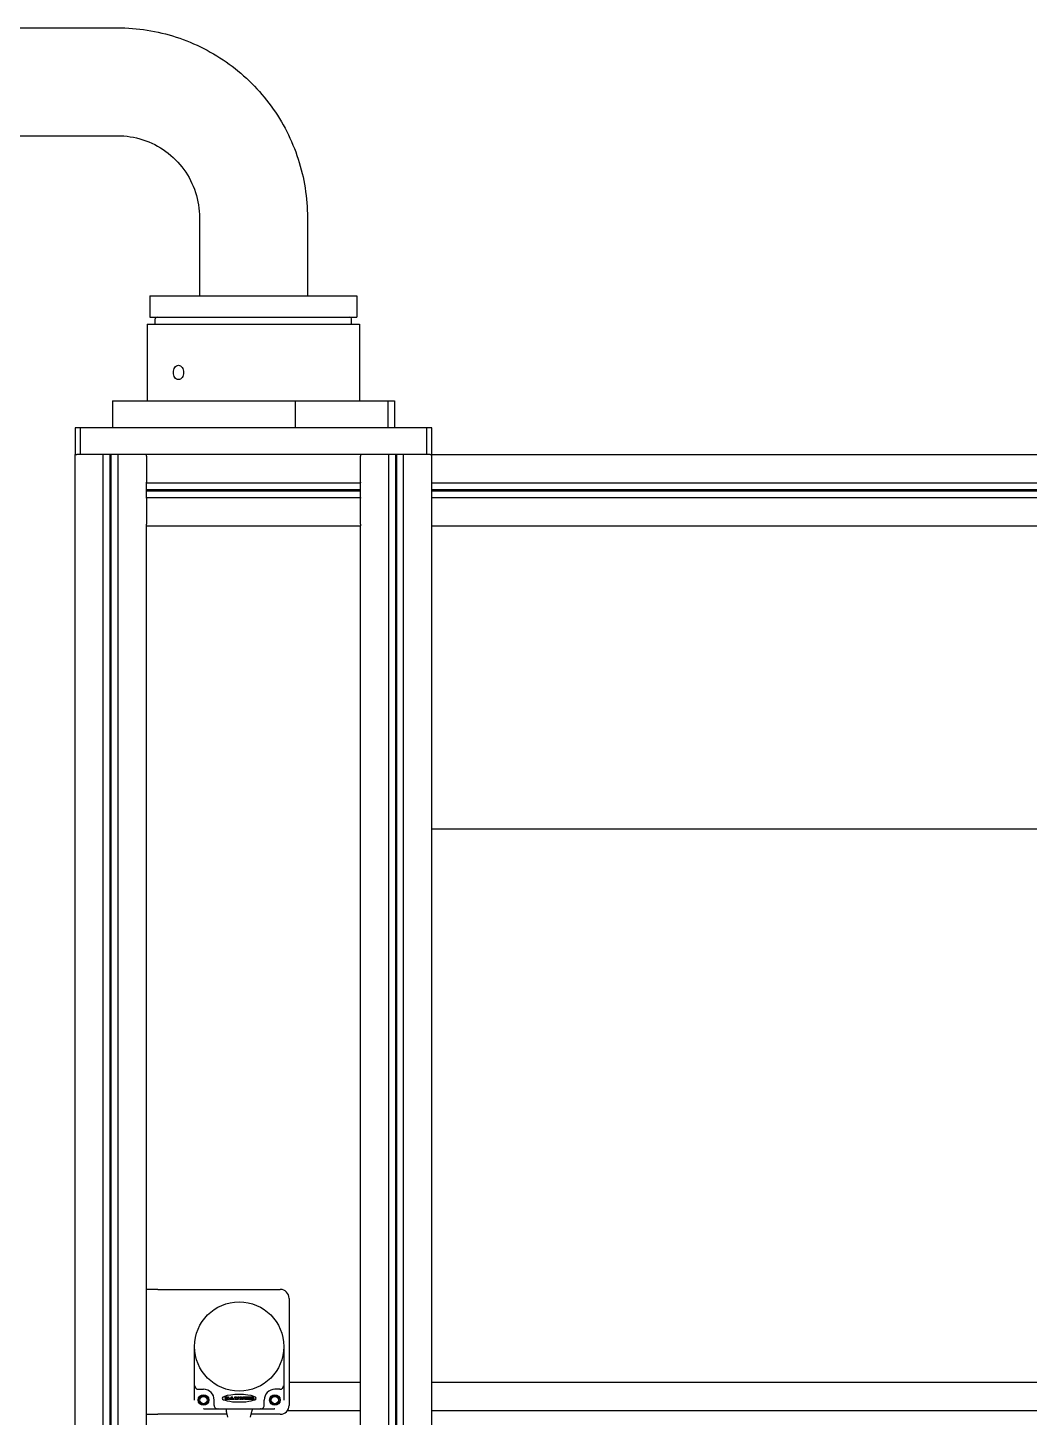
# Model space of a CAD drawing. Header units: millimetres. Extents: x 0 to 7722, y 0 to 5460.
# Drawn here: x 974 to 1535, y 1995 to 2774 of the extents above; entities that cross this region are included whole.
import ezdxf

# ---------------------------------------------------------------- set-up
doc = ezdxf.new("R2010")
doc.units = ezdxf.units.MM
doc.header["$LTSCALE"] = 5
doc.layers.get('0').update_dxf_attribs({"linetype": 'CONTINUOUS'})

msp = doc.modelspace()

# ---------------------------------------------------------------- linework, layer by layer
for p, q in [((846.631, 2774.084), (1024.231, 2774.084)), ((846.631, 2713.584), (1024.231, 2713.584)), ((1070.181, 2667.634), (1070.181, 2623.894)), ((1130.681, 2667.634), (1130.681, 2623.894)), ((1042.431, 2623.894), (1158.431, 2623.894)), ((1042.431, 2623.894), (1042.431, 2611.894)), ((1158.431, 2623.894), (1158.431, 2611.894)), ((1042.431, 2611.894), (1158.431, 2611.894)), ((1045.431, 2607.894), (1045.431, 2610.894)), ((1155.431, 2607.894), (1155.431, 2610.894)), ((1040.931, 2607.894), (1159.931, 2607.894)), ((1040.931, 2607.894), (1040.931, 2564.894)), ((1159.931, 2607.894), (1159.931, 2564.894)), ((1021.431, 2564.894), (1124.035, 2564.894)), ((1021.431, 2564.894), (1021.431, 2549.894)), ((1124.035, 2564.894), (1175.823, 2564.894)), ((1124.035, 2549.894), (1124.035, 2564.894)), ((1175.823, 2564.894), (1175.823, 2549.894)), ((1175.823, 2564.894), (1179.431, 2564.894)), ((1179.431, 2564.894), (1179.431, 2549.894)), ((1003.431, 2549.894), (1000.431, 2549.894)), ((1000.431, 2549.894), (1000.431, 2534.894)), ((1003.431, 2534.894), (1003.431, 2549.894)), ((1197.431, 2549.894), (1003.431, 2549.894)), ((1197.431, 2549.894), (1197.431, 2534.894)), ((1200.431, 2549.894), (1197.431, 2549.894)), ((1200.431, 2534.894), (1200.431, 2549.894)), ((1000.431, 1299.894), (1000.431, 2534.894)), ((1000.431, 2534.894), (1001.431, 2534.894)), ((1015.981, 2534.894), (1001.431, 2534.894)), ((1197.431, 2534.894), (1003.431, 2534.894)), ((1016.281, 1299.894), (1016.281, 2534.894)), ((1020.126, 1299.894), (1020.126, 2534.894)), ((1020.431, 1299.894), (1020.431, 2534.894)), ((1020.736, 1299.894), (1020.736, 2534.894)), ((1024.581, 1299.894), (1024.581, 2534.894)), ((1039.431, 2534.894), (1024.881, 2534.894)), ((1040.431, 2533.894), (1040.431, 2534.894)), ((1040.431, 2533.894), (1040.431, 2519.344)), ((1160.431, 2534.894), (1160.431, 2533.894)), ((1160.431, 2519.344), (1160.431, 2533.894)), ((1175.981, 2534.894), (1161.431, 2534.894)), ((1176.281, 1472.589), (1176.281, 2534.894)), ((1180.126, 1469.089), (1180.126, 2534.894)), ((1180.431, 1469.089), (1180.431, 2534.894)), ((1180.736, 1469.089), (1180.736, 2534.894)), ((1184.581, 1505.682), (1184.581, 2534.894)), ((1199.431, 2534.894), (1184.881, 2534.894)), ((1199.431, 2534.894), (1200.431, 2534.894)), ((1200.431, 1535.401), (1200.431, 2534.894)), ((1200.431, 2534.894), (1896.418, 2534.894)), ((1040.431, 2519.044), (1040.431, 2519.344)), ((1040.431, 2510.744), (1040.431, 2519.044)), ((1040.431, 2519.044), (1160.431, 2519.044)), ((1160.431, 2519.344), (1160.431, 2519.044)), ((1160.431, 2510.744), (1160.431, 2519.044)), ((1200.431, 2519.044), (1891.981, 2519.044)), ((1040.431, 2515.199), (1160.431, 2515.199)), ((1040.431, 2514.894), (1160.431, 2514.894)), ((1040.431, 2514.589), (1160.431, 2514.589)), ((1040.431, 2510.744), (1160.431, 2510.744)), ((1040.431, 2510.444), (1040.431, 2510.744)), ((1040.431, 2510.444), (1040.431, 2495.894)), ((1160.431, 2510.744), (1160.431, 2510.444)), ((1160.431, 2495.894), (1160.431, 2510.444)), ((1200.431, 2515.199), (1891.981, 2515.199)), ((1200.431, 2514.894), (1891.981, 2514.894)), ((1200.431, 2514.589), (1891.981, 2514.589)), ((1200.431, 2510.744), (1891.981, 2510.744)), ((1040.431, 2494.894), (1040.431, 2495.894)), ((1040.431, 1339.894), (1040.431, 2494.894)), ((1040.431, 2494.894), (1160.431, 2494.894)), ((1160.431, 2495.894), (1160.431, 2494.894)), ((1160.431, 1360.547), (1160.431, 2494.894)), ((1200.431, 2494.894), (1891.981, 2494.894)), ((1684.153, 2324.894), (1200.431, 2324.894)), ((1046.831, 2066.894), (1040.431, 2066.894)), ((1046.831, 2066.894), (1115.431, 2066.894)), ((1120.431, 2061.894), (1120.431, 2001.894)), ((1067.444, 2004.894), (1067.444, 2034.098)), ((1117.418, 2034.098), (1117.418, 2004.894)), ((1069.591, 2010.894), (1072.431, 2010.894)), ((1115.271, 2010.894), (1112.431, 2010.894)), ((1120.431, 2014.894), (1160.431, 2014.894)), ((1200.431, 2014.894), (1690.408, 2014.894)), ((1078.431, 2001.894), (1078.431, 2004.894)), ((1084.33, 2006.461), (1084.33, 2006.233)), ((1084.33, 2005.583), (1084.33, 2005.355)), ((1086.375, 2006.49), (1084.359, 2006.49)), ((1084.359, 2006.204), (1084.635, 2006.204)), ((1084.635, 2005.612), (1084.359, 2005.612)), ((1084.359, 2005.326), (1086.396, 2005.326)), ((1084.664, 2006.176), (1084.664, 2005.64)), ((1085.363, 2006.033), (1085.363, 2006.176)), ((1085.363, 2005.64), (1085.363, 2005.783)), ((1085.391, 2006.204), (1085.87, 2006.204)), ((1085.869, 2006.004), (1085.391, 2006.004)), ((1085.391, 2005.812), (1085.87, 2005.812)), ((1085.869, 2005.612), (1085.391, 2005.612)), ((1086.498, 2005.902), (1086.614, 2005.965)), ((1086.614, 2005.861), (1086.498, 2005.902)), ((1087.032, 2005.583), (1087.032, 2005.355)), ((1087.324, 2005.612), (1087.06, 2005.612)), ((1087.06, 2005.326), (1087.954, 2005.326)), ((1087.889, 2006.477), (1087.348, 2005.625)), ((1087.799, 2005.656), (1087.863, 2005.756)), ((1087.954, 2005.612), (1087.823, 2005.612)), ((1087.887, 2005.769), (1088.29, 2005.769)), ((1088.573, 2006.49), (1087.913, 2006.49)), ((1087.961, 2006.055), (1088.044, 2006.185)), ((1087.982, 2005.355), (1087.982, 2005.583)), ((1088.223, 2006.011), (1087.985, 2006.011)), ((1088.068, 2006.198), (1088.139, 2006.198)), ((1088.159, 2005.583), (1088.159, 2005.355)), ((1088.163, 2006.185), (1088.247, 2006.055)), ((1088.355, 2005.612), (1088.188, 2005.612)), ((1088.188, 2005.326), (1089.403, 2005.326)), ((1088.314, 2005.756), (1088.379, 2005.656)), ((1089.148, 2005.625), (1088.597, 2006.477)), ((1089.403, 2005.612), (1089.172, 2005.612)), ((1089.432, 2005.355), (1089.432, 2005.583)), ((1089.72, 2006.461), (1089.72, 2006.233)), ((1089.72, 2005.583), (1089.72, 2005.355)), ((1090.909, 2006.49), (1089.749, 2006.49)), ((1089.749, 2006.204), (1089.964, 2006.204)), ((1089.964, 2005.612), (1089.749, 2005.612)), ((1089.749, 2005.326), (1090.622, 2005.326)), ((1089.993, 2006.176), (1089.993, 2005.64)), ((1090.359, 2005.64), (1090.359, 2006.01)), ((1090.622, 2005.612), (1090.388, 2005.612)), ((1090.407, 2006.031), (1091.138, 2005.334)), ((1090.651, 2005.355), (1090.651, 2005.583)), ((1091.621, 2005.821), (1090.928, 2006.482)), ((1091.158, 2005.326), (1092.015, 2005.326)), ((1091.396, 2006.461), (1091.396, 2006.233)), ((1092.279, 2006.49), (1091.424, 2006.49)), ((1091.424, 2006.204), (1091.641, 2006.204)), ((1091.67, 2006.176), (1091.67, 2005.841)), ((1092.043, 2005.355), (1092.043, 2006.176)), ((1092.072, 2006.204), (1092.279, 2006.204)), ((1092.307, 2006.233), (1092.307, 2006.461)), ((1092.586, 2006.461), (1092.586, 2006.233)), ((1092.586, 2005.583), (1092.586, 2005.355)), ((1093.775, 2006.49), (1092.615, 2006.49)), ((1092.615, 2006.204), (1092.83, 2006.204)), ((1092.83, 2005.612), (1092.615, 2005.612)), ((1092.615, 2005.326), (1093.489, 2005.326)), ((1092.859, 2006.176), (1092.859, 2005.64)), ((1093.225, 2005.64), (1093.225, 2006.01)), ((1093.489, 2005.612), (1093.254, 2005.612)), ((1093.274, 2006.031), (1094.004, 2005.334)), ((1093.517, 2005.355), (1093.517, 2005.583)), ((1094.488, 2005.821), (1093.795, 2006.482)), ((1094.024, 2005.326), (1094.881, 2005.326)), ((1094.262, 2006.461), (1094.262, 2006.233)), ((1095.145, 2006.49), (1094.291, 2006.49)), ((1094.291, 2006.204), (1094.507, 2006.204)), ((1094.536, 2006.176), (1094.536, 2005.841)), ((1094.909, 2005.355), (1094.909, 2006.176)), ((1094.938, 2006.204), (1095.145, 2006.204)), ((1095.174, 2006.233), (1095.174, 2006.461)), ((1095.435, 2006.461), (1095.435, 2006.233)), ((1095.435, 2005.583), (1095.435, 2005.355)), ((1097.793, 2006.49), (1095.463, 2006.49)), ((1095.463, 2006.204), (1095.74, 2006.204)), ((1095.74, 2005.612), (1095.463, 2005.612)), ((1095.463, 2005.326), (1097.81, 2005.326)), ((1095.768, 2006.176), (1095.768, 2005.64)), ((1096.485, 2006.042), (1096.485, 2006.176)), ((1096.485, 2005.64), (1096.485, 2005.774)), ((1096.513, 2006.204), (1097.253, 2006.204)), ((1096.919, 2006.014), (1096.513, 2006.014)), ((1096.513, 2005.802), (1096.919, 2005.802)), ((1097.264, 2005.612), (1096.513, 2005.612)), ((1096.948, 2005.831), (1096.948, 2005.985)), ((1097.281, 2006.176), (1097.281, 2006.08)), ((1097.292, 2005.736), (1097.292, 2005.64)), ((1097.31, 2006.052), (1097.793, 2006.052)), ((1097.81, 2005.764), (1097.321, 2005.764)), ((1097.822, 2006.08), (1097.822, 2006.461)), ((1097.838, 2005.355), (1097.838, 2005.736)), ((1098.115, 2006.461), (1098.115, 2006.233)), ((1098.115, 2005.583), (1098.115, 2005.355)), ((1099.87, 2006.49), (1098.143, 2006.49)), ((1098.143, 2006.204), (1098.406, 2006.204)), ((1098.406, 2005.612), (1098.143, 2005.612)), ((1098.143, 2005.326), (1099.455, 2005.326)), ((1098.435, 2006.176), (1098.435, 2005.64)), ((1099.141, 2006.029), (1099.141, 2006.176)), ((1099.141, 2005.64), (1099.141, 2005.752)), ((1099.17, 2006.204), (1099.595, 2006.204)), ((1099.562, 2006), (1099.17, 2006)), ((1099.17, 2005.781), (1099.489, 2005.781)), ((1099.455, 2005.612), (1099.17, 2005.612)), ((1099.483, 2005.355), (1099.483, 2005.583)), ((1099.718, 2005.605), (1099.738, 2005.535)), ((1099.961, 2005.326), (1100.508, 2005.326)), ((1100.259, 2005.919), (1100.347, 2005.962)), ((1100.42, 2006.006), (1100.457, 2006.034)), ((1100.797, 2005.775), (1100.657, 2005.775)), ((1100.825, 2005.613), (1100.825, 2005.747)), ((1106.431, 2001.894), (1106.431, 2004.894)), ((1040.431, 1996.894), (1046.831, 1996.894)), ((1085.704, 1996.894), (1046.831, 1996.894)), ((1072.585, 1999.894), (1072.444, 1999.894)), ((1072.585, 1999.894), (1080.415, 1999.894)), ((1080.61, 1999.894), (1080.415, 1999.894)), ((1080.61, 1999.894), (1104.252, 1999.894)), ((1085.181, 1999.894), (1085.181, 1999.279)), ((1086.129, 1995.267), (1085.279, 1998.521)), ((1098.733, 1995.267), (1099.584, 1998.521)), ((1115.431, 1996.894), (1099.158, 1996.894)), ((1099.681, 1999.894), (1099.681, 1999.279)), ((1104.447, 1999.894), (1104.252, 1999.894)), ((1104.447, 1999.894), (1112.277, 1999.894)), ((1112.418, 1999.894), (1112.277, 1999.894)), ((1119.539, 1999.044), (1160.431, 1999.044)), ((1200.431, 1999.044), (1677.931, 1999.044))]:
    msp.add_line(p, q)
for centre, radius in [((1092.431, 2034.894), 25), ((1072.431, 2004.894), 2.951), ((1072.431, 2004.894), 2.75), ((1072.431, 2004.894), 2.067), ((1112.431, 2004.894), 2.951), ((1112.431, 2004.894), 2.75), ((1112.431, 2004.894), 2.067)]:
    msp.add_circle(centre, radius)
for centre, radius, start, end in [((1046.431, 2610.894), 1, 90, 180), ((1154.431, 2610.894), 1, 0, 90), ((1115.431, 2061.894), 5, 0, 90), ((1072.431, 2004.894), 6, 0, 90), ((1112.431, 2004.894), 6, 90, 180), ((1084.359, 2006.461), 0.0286, 90, 180), ((1084.359, 2006.233), 0.0286, 180, 270), ((1084.359, 2005.583), 0.0286, 90, 180), ((1084.359, 2005.355), 0.0286, 180, 270), ((1084.635, 2006.176), 0.0286, 0, 90), ((1084.635, 2005.64), 0.0286, 270, 0), ((1085.391, 2006.176), 0.0286, 90, 180), ((1085.391, 2006.033), 0.0286, 180, 270), ((1085.391, 2005.783), 0.0286, 90, 180), ((1085.391, 2005.64), 0.0286, 180, 270), ((1085.867, 2006.102), 0.102, 271.506535, 88.377647), ((1085.867, 2005.71), 0.102, 271.301911, 88.540491), ((1086.355, 2005.956), 0.535, 56.575701, 87.796504), ((1086.365, 2005.885), 0.56, 273.217647, 303.07488), ((1086.503, 2006.198), 0.258, 295.472538, 355.810155), ((1086.528, 2005.622), 0.254, 3.688684, 70.222303), ((1086.511, 2006.193), 0.25, 4.754452, 56.468872), ((1086.533, 2005.624), 0.249, 303.40878, 355.367896), ((1086.584, 2006.196), 0.178, 354.814717, 5.950886), ((1086.604, 2005.622), 0.178, 354.049114, 5.185283), ((1087.06, 2005.583), 0.0286, 90, 180), ((1087.06, 2005.355), 0.0286, 180, 270), ((1087.324, 2005.64), 0.0286, 270, 327.603878), ((1087.823, 2005.64), 0.0286, 147.603878, 270), ((1087.887, 2005.741), 0.0286, 90, 147.603878), ((1087.913, 2006.461), 0.0286, 90, 147.603878), ((1087.954, 2005.583), 0.0286, 0, 90), ((1087.954, 2005.355), 0.0286, 270, 0), ((1087.985, 2006.04), 0.0286, 147.603878, 270), ((1088.068, 2006.169), 0.0286, 90, 147.603878), ((1088.139, 2006.169), 0.0286, 32.908519, 90), ((1088.188, 2005.583), 0.0286, 90, 180), ((1088.188, 2005.355), 0.0286, 180, 270), ((1088.223, 2006.04), 0.0286, 270, 32.908519), ((1088.29, 2005.741), 0.0286, 32.908519, 90), ((1088.355, 2005.64), 0.0286, 270, 32.908519), ((1088.573, 2006.461), 0.0286, 32.908519, 90), ((1089.172, 2005.64), 0.0286, 212.908519, 270), ((1089.403, 2005.583), 0.0286, 0, 90), ((1089.403, 2005.355), 0.0286, 270, 0), ((1089.749, 2006.461), 0.0286, 90, 180), ((1089.749, 2006.233), 0.0286, 180, 270), ((1089.749, 2005.583), 0.0286, 90, 180), ((1089.749, 2005.355), 0.0286, 180, 270), ((1089.964, 2006.176), 0.0286, 0, 90), ((1089.964, 2005.64), 0.0286, 270, 0), ((1090.388, 2006.01), 0.0286, 46.344693, 180), ((1090.388, 2005.64), 0.0286, 180, 270), ((1090.622, 2005.583), 0.0286, 0, 90), ((1090.622, 2005.355), 0.0286, 270, 0), ((1090.909, 2006.461), 0.0286, 46.344693, 90), ((1091.158, 2005.355), 0.0286, 226.344693, 270), ((1091.424, 2006.461), 0.0286, 90, 180), ((1091.424, 2006.233), 0.0286, 180, 270), ((1091.641, 2005.841), 0.0286, 226.344693, 0), ((1091.641, 2006.176), 0.0286, 0, 90), ((1092.015, 2005.355), 0.0286, 270, 0), ((1092.072, 2006.176), 0.0286, 90, 180), ((1092.279, 2006.461), 0.0286, 0, 90), ((1092.279, 2006.233), 0.0286, 270, 0), ((1092.615, 2006.461), 0.0286, 90, 180), ((1092.615, 2006.233), 0.0286, 180, 270), ((1092.615, 2005.583), 0.0286, 90, 180), ((1092.615, 2005.355), 0.0286, 180, 270), ((1092.83, 2006.176), 0.0286, 0, 90), ((1092.83, 2005.64), 0.0286, 270, 0), ((1093.254, 2006.01), 0.0286, 46.344693, 180), ((1093.254, 2005.64), 0.0286, 180, 270), ((1093.489, 2005.583), 0.0286, 0, 90), ((1093.489, 2005.355), 0.0286, 270, 0), ((1093.775, 2006.461), 0.0286, 46.344693, 90), ((1094.024, 2005.355), 0.0286, 226.344693, 270), ((1094.291, 2006.461), 0.0286, 90, 180), ((1094.291, 2006.233), 0.0286, 180, 270), ((1094.507, 2005.841), 0.0286, 226.344693, 0), ((1094.507, 2006.176), 0.0286, 0, 90), ((1094.881, 2005.355), 0.0286, 270, 0), ((1094.938, 2006.176), 0.0286, 90, 180), ((1095.145, 2006.461), 0.0286, 0, 90), ((1095.145, 2006.233), 0.0286, 270, 0), ((1095.463, 2006.461), 0.0286, 90, 180), ((1095.463, 2006.233), 0.0286, 180, 270), ((1095.463, 2005.583), 0.0286, 90, 180), ((1095.463, 2005.355), 0.0286, 180, 270), ((1095.74, 2006.176), 0.0286, 0, 90), ((1095.74, 2005.64), 0.0286, 270, 0), ((1096.513, 2006.176), 0.0286, 90, 180), ((1096.513, 2006.042), 0.0286, 180, 270), ((1096.513, 2005.774), 0.0286, 90, 180), ((1096.513, 2005.64), 0.0286, 180, 270), ((1096.919, 2005.985), 0.0286, 0, 90), ((1096.919, 2005.831), 0.0286, 270, 0), ((1097.253, 2006.176), 0.0286, 0, 90), ((1097.264, 2005.64), 0.0286, 270, 0), ((1097.31, 2006.08), 0.0286, 180, 270), ((1097.321, 2005.736), 0.0286, 90, 180), ((1097.793, 2006.461), 0.0286, 0, 90), ((1097.793, 2006.08), 0.0286, 270, 0), ((1097.81, 2005.736), 0.0286, 0, 90), ((1097.81, 2005.355), 0.0286, 270, 0), ((1098.143, 2006.461), 0.0286, 90, 180), ((1098.143, 2006.233), 0.0286, 180, 270), ((1098.143, 2005.583), 0.0286, 90, 180), ((1098.143, 2005.355), 0.0286, 180, 270), ((1098.406, 2006.176), 0.0286, 0, 90), ((1098.406, 2005.64), 0.0286, 270, 0), ((1099.17, 2006.176), 0.0286, 90, 180), ((1099.17, 2006.029), 0.0286, 180, 270), ((1099.17, 2005.752), 0.0286, 90, 180), ((1099.17, 2005.64), 0.0286, 180, 270), ((1099.455, 2005.583), 0.0286, 0, 90), ((1099.455, 2005.355), 0.0286, 270, 0), ((1099.491, 2005.499), 0.281, 63.367374, 90.39455), ((1099.558, 2006.294), 0.294, 270.735998, 290.445219), ((1099.577, 2005.876), 0.329, 70.382517, 86.891338), ((1099.537, 2005.595), 0.175, 24.096023, 63.034661), ((1099.58, 2006.243), 0.238, 289.683727, 306.413821), ((1099.633, 2006.026), 0.168, 54.675157, 71.166576), ((1099.275, 2005.491), 0.457, 14.324102, 22.502567), ((1099.645, 2006.154), 0.128, 306.763458, 321.744418), ((1099.692, 2006.105), 0.0696, 20.917487, 56.7972), ((1100.236, 2005.673), 0.516, 195.53802, 204.768818), ((1099.707, 2006.113), 0.0529, 314.801395, 18.991073), ((1100.006, 2005.594), 0.276, 209.819848, 235.120556), ((1099.971, 2005.526), 0.2, 232.471903, 267.33876), ((1099.84, 2004.383), 2.108, 79.860936, 89.16312), ((1100.143, 2006.008), 0.455, 37.699278, 81.453626), ((1099.631, 2004.719), 1.355, 56.945893, 62.37472), ((1100.17, 2006.336), 0.414, 295.362877, 307.173774), ((1100.171, 2005.62), 0.308, 20.360275, 49.650574), ((1100.342, 2006.185), 0.189, 307.173774, 32.087558), ((1099.964, 2005.537), 0.53, 15.683202, 21.000968), ((1100.64, 2005.717), 0.17, 192.710179, 206.064138), ((1100.542, 2005.669), 0.0605, 205.510045, 227.49222), ((1100.522, 2005.648), 0.0316, 228.508376, 266.145179), ((1100.471, 2005.697), 0.373, 275.77831, 339.285971), ((1100.529, 2005.791), 0.175, 267.110486, 282.481558), ((1100.55, 2005.693), 0.0746, 282.481558, 340.221668), ((1100.49, 2005.713), 0.138, 340.784314, 0), ((1100.657, 2005.747), 0.0286, 90, 180), ((1111.057, 2005.739), 10.428, 179.958358, 180.140341), ((1100.797, 2005.747), 0.0286, 0, 90), ((1100.722, 2005.602), 0.104, 339.285971, 6.32712), ((1115.431, 2001.894), 5, 270, 0), ((1088.181, 1999.279), 3, 180, 194.647985), ((1096.681, 1999.279), 3, 345.352015, 0)]:
    msp.add_arc(centre, radius, start, end)
for centre, major_axis, ratio, start_param, end_param in [((1064.015, 2580.894), (0, -4), 0.7071068, 4.5316898, 4.8930881), ((1069.592, 2012.895), (-0.743, -1.858), 0.9992935, 5.8104625, 6.6633304), ((1115.27, 2012.895), (0.743, -1.858), 0.9992935, 5.9030402, 6.7559081), ((1080.432, 2001.894), (2.001, 0), 0.9993908, 3.1415927, 3.9896547), ((1092.431, 2005.894), (9.525, 0), 0.2185716, 0, 3.1415927), ((1092.431, 2005.894), (9.525, 0), 0.2185716, 3.1415927, 6.2831853), ((1104.43, 2001.894), (2.001, 0), 0.9993908, 5.4351232, 6.2831853), ((1072.585, 2004.894), (5, 0), 0.999922, 4.7123357, 4.7123538), ((1112.277, 2004.894), (5, 0), 0.999922, 4.7124242, 4.7124423)]:
    msp.add_ellipse(centre, major_axis=major_axis, ratio=ratio, start_param=start_param, end_param=end_param)
for points, knots in [([(1024.231, 2774.084), (1035.378, 2774.084), (1046.524, 2772.318), (1067.728, 2765.429), (1077.782, 2760.306), (1095.819, 2747.201), (1103.799, 2739.222), (1116.903, 2721.185), (1122.026, 2711.13), (1128.916, 2689.927), (1130.681, 2678.781), (1130.681, 2667.634)], [4.712389, 4.712389, 4.712389, 4.712389, 5.0265482, 5.0265482, 5.3407075, 5.3407075, 5.6548668, 5.6548668, 5.969026, 5.969026, 6.2831853, 6.2831853, 6.2831853, 6.2831853]), ([(1024.231, 2713.584), (1029.043, 2713.584), (1033.854, 2712.822), (1043.007, 2709.848), (1047.347, 2707.636), (1055.133, 2701.98), (1058.577, 2698.535), (1064.234, 2690.749), (1066.445, 2686.409), (1069.419, 2677.257), (1070.181, 2672.446), (1070.181, 2667.634)], [4.712389, 4.712389, 4.712389, 4.712389, 5.0265482, 5.0265482, 5.3407075, 5.3407075, 5.6548668, 5.6548668, 5.969026, 5.969026, 6.2831853, 6.2831853, 6.2831853, 6.2831853]), ([(1058.358, 2576.894), (1058.003, 2576.894), (1057.629, 2576.994), (1056.95, 2577.402), (1056.645, 2577.71), (1056.167, 2578.42), (1055.962, 2578.87), (1055.691, 2579.855), (1055.625, 2580.391), (1055.625, 2580.894), (1055.625, 2581.396), (1055.691, 2581.932), (1055.962, 2582.917), (1056.167, 2583.367), (1056.645, 2584.077), (1056.95, 2584.385), (1057.629, 2584.793), (1058.003, 2584.894), (1058.358, 2584.894)], [1.8086814, 1.8086814, 1.8086814, 1.8086814, 1.9594048, 1.9594048, 2.1101282, 2.1101282, 2.2608517, 2.2608517, 2.4115752, 2.4115752, 2.4115752, 2.5622987, 2.5622987, 2.7130222, 2.7130222, 2.8637455, 2.8637455, 3.0144689, 3.0144689, 3.0144689, 3.0144689]), ([(1058.358, 2584.894), (1058.713, 2584.894), (1059.097, 2584.793), (1059.812, 2584.385), (1060.143, 2584.077), (1060.669, 2583.367), (1060.899, 2582.917), (1061.206, 2581.932), (1061.282, 2581.396), (1061.282, 2580.391), (1061.206, 2579.855), (1060.899, 2578.87), (1060.669, 2578.42), (1060.143, 2577.71), (1059.812, 2577.402), (1059.097, 2576.994), (1058.713, 2576.894), (1058.358, 2576.894)], [0.6028938, 0.6028938, 0.6028938, 0.6028938, 0.7536172, 0.7536172, 0.9043406, 0.9043406, 1.0550641, 1.0550641, 1.2057876, 1.2057876, 1.3565111, 1.3565111, 1.5072346, 1.5072346, 1.657958, 1.657958, 1.8086814, 1.8086814, 1.8086814, 1.8086814]), ([(1067.585, 2012.877), (1067.585, 2012.829), (1067.587, 2012.782), (1067.591, 2012.735), (1067.595, 2012.688), (1067.6, 2012.641), (1067.607, 2012.596), (1067.614, 2012.55), (1067.623, 2012.504), (1067.633, 2012.46), (1067.643, 2012.416), (1067.655, 2012.372), (1067.667, 2012.33), (1067.68, 2012.288), (1067.694, 2012.247), (1067.709, 2012.207), (1067.723, 2012.167), (1067.739, 2012.129), (1067.756, 2012.092), (1067.772, 2012.055), (1067.789, 2012.019), (1067.807, 2011.985), (1067.825, 2011.951), (1067.843, 2011.919), (1067.861, 2011.887), (1067.88, 2011.856), (1067.898, 2011.827), (1067.917, 2011.798), (1067.936, 2011.77), (1067.955, 2011.743), (1067.974, 2011.717), (1067.992, 2011.692), (1068.011, 2011.667), (1068.03, 2011.644), (1068.048, 2011.621), (1068.067, 2011.599), (1068.085, 2011.578)], [0, 0, 0, 0, 0.0833333, 0.0833333, 0.0833333, 0.1666667, 0.1666667, 0.1666667, 0.25, 0.25, 0.25, 0.3333333, 0.3333333, 0.3333333, 0.4166667, 0.4166667, 0.4166667, 0.5, 0.5, 0.5, 0.5833333, 0.5833333, 0.5833333, 0.6666667, 0.6666667, 0.6666667, 0.75, 0.75, 0.75, 0.8333333, 0.8333333, 0.8333333, 0.9166667, 0.9166667, 0.9166667, 1, 1, 1, 1]), ([(1116.777, 2011.578), (1116.795, 2011.599), (1116.814, 2011.621), (1116.832, 2011.644), (1116.851, 2011.667), (1116.87, 2011.692), (1116.889, 2011.717), (1116.907, 2011.743), (1116.926, 2011.77), (1116.945, 2011.798), (1116.964, 2011.827), (1116.982, 2011.856), (1117.001, 2011.887), (1117.019, 2011.919), (1117.037, 2011.951), (1117.055, 2011.985), (1117.073, 2012.019), (1117.09, 2012.055), (1117.106, 2012.092), (1117.123, 2012.129), (1117.139, 2012.167), (1117.153, 2012.207), (1117.168, 2012.247), (1117.182, 2012.288), (1117.195, 2012.33), (1117.208, 2012.372), (1117.219, 2012.416), (1117.229, 2012.46), (1117.239, 2012.504), (1117.248, 2012.55), (1117.255, 2012.596), (1117.262, 2012.641), (1117.267, 2012.688), (1117.271, 2012.735), (1117.275, 2012.782), (1117.277, 2012.829), (1117.277, 2012.877)], [0, 0, 0, 0, 0.0833333, 0.0833333, 0.0833333, 0.1666667, 0.1666667, 0.1666667, 0.25, 0.25, 0.25, 0.3333333, 0.3333333, 0.3333333, 0.4166667, 0.4166667, 0.4166667, 0.5, 0.5, 0.5, 0.5833333, 0.5833333, 0.5833333, 0.6666667, 0.6666667, 0.6666667, 0.75, 0.75, 0.75, 0.8333333, 0.8333333, 0.8333333, 0.9166667, 0.9166667, 0.9166667, 1, 1, 1, 1]), ([(1079.109, 2000.394), (1079.129, 2000.376), (1079.151, 2000.357), (1079.174, 2000.338), (1079.197, 2000.32), (1079.221, 2000.301), (1079.247, 2000.282), (1079.273, 2000.263), (1079.3, 2000.244), (1079.328, 2000.225), (1079.356, 2000.206), (1079.386, 2000.187), (1079.418, 2000.169), (1079.449, 2000.15), (1079.482, 2000.132), (1079.516, 2000.114), (1079.55, 2000.096), (1079.586, 2000.079), (1079.623, 2000.063), (1079.66, 2000.046), (1079.699, 2000.03), (1079.739, 2000.015), (1079.779, 2000.001), (1079.82, 1999.987), (1079.863, 1999.974), (1079.905, 1999.961), (1079.949, 1999.95), (1079.994, 1999.94), (1080.039, 1999.93), (1080.084, 1999.922), (1080.131, 1999.915), (1080.177, 1999.908), (1080.224, 1999.902), (1080.272, 1999.899), (1080.319, 1999.895), (1080.367, 1999.894), (1080.415, 1999.894)], [0, 0, 0, 0, 0.0833333, 0.0833333, 0.0833333, 0.1666667, 0.1666667, 0.1666667, 0.25, 0.25, 0.25, 0.3333333, 0.3333333, 0.3333333, 0.4166667, 0.4166667, 0.4166667, 0.5, 0.5, 0.5, 0.5833333, 0.5833333, 0.5833333, 0.6666667, 0.6666667, 0.6666667, 0.75, 0.75, 0.75, 0.8333333, 0.8333333, 0.8333333, 0.9166667, 0.9166667, 0.9166667, 1, 1, 1, 1]), ([(1104.447, 1999.894), (1104.495, 1999.894), (1104.543, 1999.895), (1104.59, 1999.899), (1104.638, 1999.902), (1104.685, 1999.908), (1104.731, 1999.915), (1104.778, 1999.922), (1104.824, 1999.93), (1104.868, 1999.94), (1104.913, 1999.95), (1104.957, 1999.961), (1104.999, 1999.974), (1105.042, 1999.987), (1105.083, 2000), (1105.123, 2000.015), (1105.163, 2000.03), (1105.202, 2000.046), (1105.239, 2000.063), (1105.276, 2000.079), (1105.312, 2000.096), (1105.346, 2000.114), (1105.38, 2000.132), (1105.413, 2000.15), (1105.444, 2000.169), (1105.476, 2000.187), (1105.506, 2000.206), (1105.534, 2000.225), (1105.562, 2000.244), (1105.589, 2000.263), (1105.615, 2000.282), (1105.641, 2000.301), (1105.665, 2000.32), (1105.688, 2000.338), (1105.711, 2000.357), (1105.733, 2000.375), (1105.754, 2000.394)], [0, 0, 0, 0, 0.0833333, 0.0833333, 0.0833333, 0.1666667, 0.1666667, 0.1666667, 0.25, 0.25, 0.25, 0.3333333, 0.3333333, 0.3333333, 0.4166667, 0.4166667, 0.4166667, 0.5, 0.5, 0.5, 0.5833333, 0.5833333, 0.5833333, 0.6666667, 0.6666667, 0.6666667, 0.75, 0.75, 0.75, 0.8333333, 0.8333333, 0.8333333, 0.9166667, 0.9166667, 0.9166667, 1, 1, 1, 1])]:
    msp.add_open_spline(points, degree=3, knots=knots)

doc.saveas('drawing.dxf')
